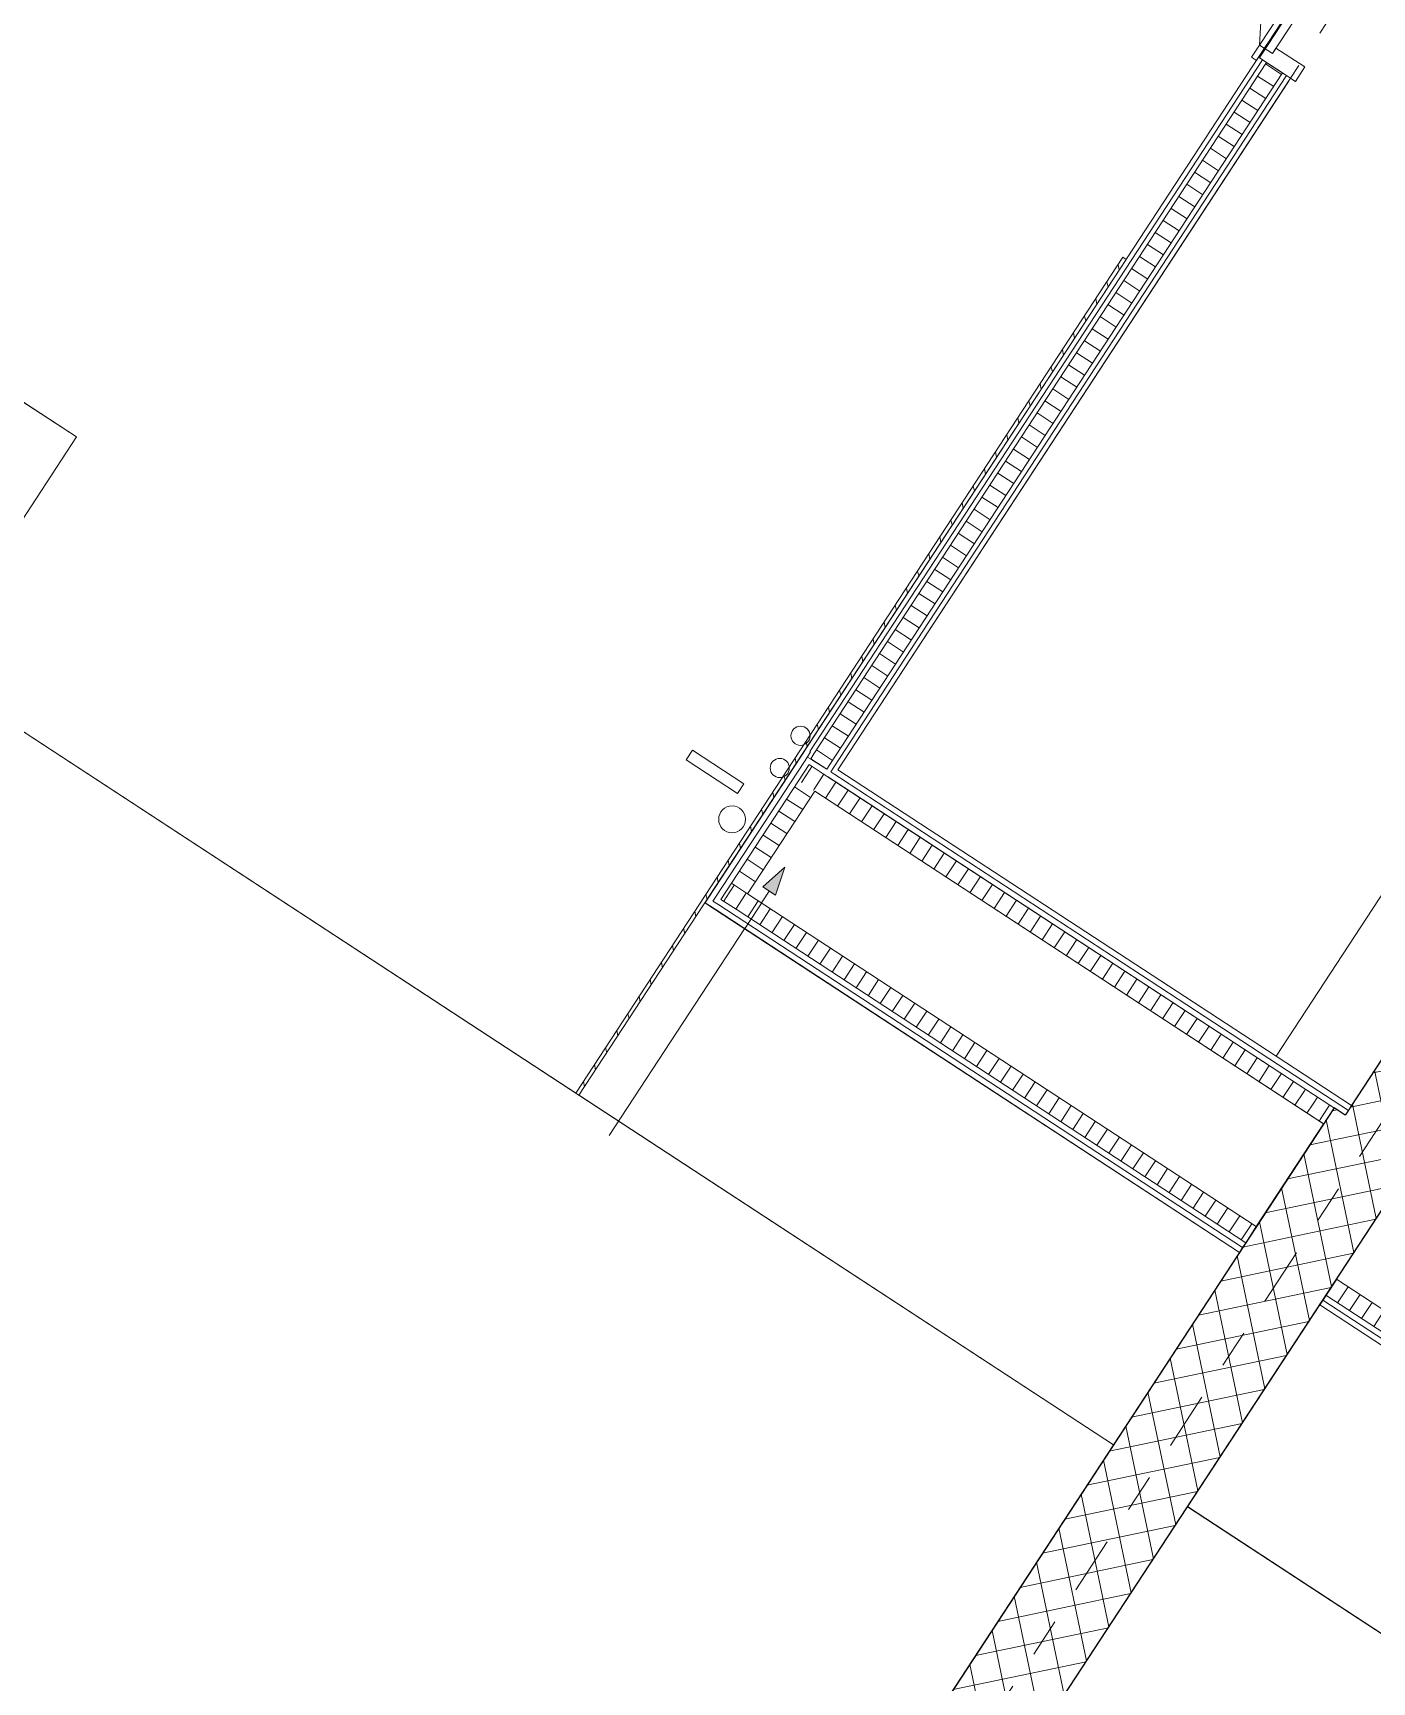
# Model space of a CAD drawing. Header units: metres. Extents: x 2696278.3 to 2696314, y 1245153.2 to 1245192.4.
# Drawn here: x 2696287.102 to 2696290.592, y 1245162.905 to 1245167.205 of the extents above; entities that cross this region are included whole.
import ezdxf

# ---------------------------------------------------------------- set-up
doc = ezdxf.new("R2010")
doc.units = ezdxf.units.M
doc.set_wipeout_variables(frame=1)
doc.linetypes.add('000_hbf_Strichpunkt 3_1_1mm Achsen', pattern=[0.25, 0.15, -0.05, 0, -0.05])
doc.linetypes.add('Wipeout_Contour', pattern=[10000, 0, -10000])
for name, color, linetype in [('010 Türen', 7, 'Continuous'), ('0_C22_Innenwandkonstruktion.3D', 7, 'Continuous'), ('0_C22_Innenwandkonstruktion.3D Bauteilschraffuren', 7, 'Continuous'), ('0_C22_Innenwandkonstruktion.3D Schichttrennlinien', 7, 'Continuous'), ('0_D80_Wasser-_ Gas-_ Druckluftanlage.3D', 7, 'Continuous'), ('0_G11_Feststehende Trennwand.3D', 7, 'Continuous'), ('0_G11_Feststehende Trennwand.3D Bauteilschraffuren', 7, 'Continuous'), ('0_G14_Innentür_ Innentor.3D', 7, 'Continuous'), ('0_G20_Bodenbelag.3D', 7, 'Continuous'), ('1_M01_Achsen.V', 7, 'Continuous'), ('1_R01_Raumstempel.V', 7, 'Continuous'), ('1_R01_Raumstempel.V Kontur', 7, 'Continuous')]:
    doc.layers.add(name, color=color, linetype=linetype)
pattern_1 = [(236.80003, (2696295.289407, 1245171.756836), (0.03137867, -0.0205336), [])]
pattern_2 = [(56.8, (2696295.289407, 1245171.756836), (-0.03137866, 0.02053362), [])]

msp = doc.modelspace()

# ---------------------------------------------------------------- linework, layer by layer
at = {"layer": '010 Türen', "color": 7, "linetype": 'Continuous', "lineweight": 13}
for q in [(2696290.3486, 1245168.0564), (2696290.7833, 1245167.9135)]:
    msp.add_line((2696290.2993, 1245167.1738), q, dxfattribs=at)
at = {"layer": '0_G20_Bodenbelag.3D', "color": 255, "linetype": 'Wipeout_Contour', "lineweight": 18, "flags": 128}
for points in [[(2696285.4201, 1245167.3275), (2696283.723, 1245168.438), (2696281.7847, 1245165.4759), (2696288.3742, 1245161.1638), (2696290.2469, 1245164.0256), (2696288.8536, 1245164.9373), (2696290.9043, 1245168.0709), (2696291.5235, 1245167.6657), (2696292.2599, 1245168.7912), (2696290.7119, 1245169.8042), (2696291.0678, 1245170.3481), (2696290.6076, 1245170.6492), (2696289.8575, 1245169.5029), (2696289.3428, 1245168.7163), (2696289.2825, 1245168.6243), (2696287.1723, 1245170.0052)], [(2696290.291, 1245167.1338), (2696290.3747, 1245167.079), (2696289.2002, 1245165.2842), (2696290.3424, 1245164.5368), (2696292.0754, 1245167.1851), (2696290.9332, 1245167.9325), (2696290.8894, 1245167.8656), (2696290.8057, 1245167.9203)], [(2696291.8493, 1245162.977), (2696293.8999, 1245166.1107), (2696293.2807, 1245166.5159), (2696294.0336, 1245167.6664), (2696295.5816, 1245166.6534), (2696295.9375, 1245167.1973), (2696296.4605, 1245166.8551), (2696295.6939, 1245165.6836), (2696295.119, 1245164.805), (2696297.1665, 1245163.4651), (2696295.4143, 1245160.7875), (2696297.1113, 1245159.677), (2696295.1729, 1245156.7149), (2696288.5834, 1245161.0269), (2696290.456, 1245163.8887)]]:
    msp.add_lwpolyline(points, close=True, dxfattribs=at)
at = {"layer": '1_R01_Raumstempel.V Kontur', "color": 21, "linetype": 'Continuous', "lineweight": 0, "true_color": 0xffa8a8, "flags": 128}
for points in [[(2696285.42, 1245167.3276), (2696287.2155, 1245166.1526), (2696286.8213, 1245165.5501), (2696288.5502, 1245164.4188), (2696289.9183, 1245163.5235), (2696290.2469, 1245164.0256), (2696288.856, 1245164.9357), (2696290.9067, 1245168.0697), (2696289.5148, 1245168.9793), (2696289.2825, 1245168.6243), (2696287.1723, 1245170.0052)], [(2696283.7168, 1245168.4302), (2696281.7844, 1245165.4773), (2696288.3748, 1245161.1647), (2696289.9183, 1245163.5235), (2696286.8213, 1245165.5501), (2696287.2155, 1245166.1526)], [(2696292.0754, 1245167.1851), (2696290.9332, 1245167.9325), (2696290.8894, 1245167.8656), (2696290.8057, 1245167.9203), (2696290.291, 1245167.1338), (2696290.3747, 1245167.079), (2696289.2002, 1245165.2842), (2696290.3424, 1245164.5368)], [(2696291.8493, 1245162.977), (2696290.456, 1245163.8887), (2696290.1115, 1245163.3621), (2696292.0068, 1245162.1219), (2696292.418, 1245162.7504), (2696295.4143, 1245160.7875), (2696297.1665, 1245163.4651), (2696295.119, 1245164.805), (2696295.1847, 1245164.9054), (2696295.3511, 1245165.1598), (2696293.8999, 1245166.1107)], [(2696292.0068, 1245162.1219), (2696290.1118, 1245163.3626), (2696288.5834, 1245161.0269), (2696295.1729, 1245156.7149), (2696296.7002, 1245159.0489), (2696297.1113, 1245159.677), (2696292.417, 1245162.7489)]]:
    msp.add_lwpolyline(points, close=True, dxfattribs=at)

# ---------------------------------------------------------------- next in the draw order: wipeouts: each hides what was drawn before it
at = {"color": 254, "linetype": 'Wipeout_Contour', "lineweight": 0, "ltscale": 28.772447}
msp.add_wipeout([(2696290.6736, 1245164.285), (2696292.4363, 1245166.9788), (2696292.2857, 1245167.0773), (2696290.5229, 1245164.3836)], dxfattribs=at).dxf.layer = '0_C22_Innenwandkonstruktion.3D Bauteilschraffuren'
at = {"color": 254, "linetype": 'Wipeout_Contour', "lineweight": 0, "ltscale": 35.636411}
msp.add_wipeout([(2696289.2002, 1245165.2842), (2696289.1897, 1245165.2911), (2696289.1815, 1245165.2785), (2696289.192, 1245165.2717)], dxfattribs=at).dxf.layer = '0_C22_Innenwandkonstruktion.3D Bauteilschraffuren'
at = {"color": 254, "linetype": 'Wipeout_Contour', "lineweight": 0, "ltscale": 27.563593}
msp.add_wipeout([(2696288.8619, 1245164.9499), (2696288.8537, 1245164.9373), (2696288.8745, 1245164.9417)], dxfattribs=at).dxf.layer = '0_C22_Innenwandkonstruktion.3D Bauteilschraffuren'
at = {"color": 254, "linetype": 'Wipeout_Contour', "lineweight": 0, "ltscale": 37.365813}
msp.add_wipeout([(2696291.845, 1245162.9978), (2696290.4643, 1245163.9013), (2696290.4561, 1245163.8888), (2696291.8368, 1245162.9853)], dxfattribs=at).dxf.layer = '0_C22_Innenwandkonstruktion.3D Bauteilschraffuren'

# ---------------------------------------------------------------- next in the draw order: hatches: boundary and pattern name
at = {"layer": '0_C22_Innenwandkonstruktion.3D Bauteilschraffuren', "linetype": 'Continuous', "lineweight": 0, "true_color": 0x000000}
h = msp.add_hatch(dxfattribs=at)
h.set_pattern_fill('BETON_0001', color=18, angle=-33.2, style=0, pattern_type=2)
h.set_pattern_definition([(281.8, (2696295.28941, 1245171.756836), (0.07341505, 0.0153372), []), (11.8, (2696295.28941, 1245171.756836), (-0.0153372, 0.07341505), [])])
h.paths.add_polyline_path([(2696290.6736, 1245164.285), (2696292.4363, 1245166.9788), (2696292.2857, 1245167.0773), (2696290.5229, 1245164.3836)])

# ---------------------------------------------------------------- next in the draw order: linework, layer by layer
at = {"layer": '0_C22_Innenwandkonstruktion.3D', "color": 7, "linetype": 'Continuous', "lineweight": 13}
msp.add_line((2696290.539, 1245164.4081), (2696290.3424, 1245164.5368), dxfattribs=at)
at = {"layer": '0_C22_Innenwandkonstruktion.3D', "color": 7, "linetype": 'Continuous', "lineweight": 13, "flags": 128}
for points in [[(2696292.0754, 1245167.1851), (2696290.3424, 1245164.5368)], [(2696290.539, 1245164.4081), (2696292.272, 1245167.0564)]]:
    msp.add_lwpolyline(points, dxfattribs=at)
at = {"layer": '0_C22_Innenwandkonstruktion.3D', "color": 7, "linetype": 'Continuous', "lineweight": 25, "flags": 128}
msp.add_lwpolyline([(2696292.2857, 1245167.0773), (2696290.5229, 1245164.3836)], dxfattribs=at)

# ---------------------------------------------------------------- next in the draw order: wipeouts: each hides what was drawn before it
at = {"color": 254, "linetype": 'Wipeout_Contour', "lineweight": 0, "ltscale": 27.511992}
msp.add_wipeout([(2696288.8827, 1245164.9542), (2696288.8745, 1245164.9417), (2696288.8952, 1245164.946)], dxfattribs=at).dxf.layer = '0_C22_Innenwandkonstruktion.3D Bauteilschraffuren'
at = {"color": 254, "linetype": 'Wipeout_Contour', "lineweight": 0, "ltscale": 37.300212}
msp.add_wipeout([(2696291.8406, 1245163.0186), (2696290.4725, 1245163.9139), (2696290.4643, 1245163.9013), (2696291.8324, 1245163.006)], dxfattribs=at).dxf.layer = '0_C22_Innenwandkonstruktion.3D Bauteilschraffuren'

# ---------------------------------------------------------------- next in the draw order: wipeouts: each hides what was drawn before it
at = {"color": 254, "linetype": 'Wipeout_Contour', "lineweight": 0, "ltscale": 27.386585}
msp.add_wipeout([(2696288.9226, 1245164.9879), (2696288.8952, 1245164.946), (2696288.9644, 1245164.9605)], dxfattribs=at).dxf.layer = '0_C22_Innenwandkonstruktion.3D Bauteilschraffuren'
at = {"color": 254, "linetype": 'Wipeout_Contour', "lineweight": 0, "ltscale": 37.15134}
msp.add_wipeout([(2696290.4999, 1245163.9557), (2696290.4725, 1245163.9139), (2696291.7988, 1245163.046), (2696291.8262, 1245163.0878)], dxfattribs=at).dxf.layer = '0_C22_Innenwandkonstruktion.3D Bauteilschraffuren'

# ---------------------------------------------------------------- next in the draw order: hatches: boundary and pattern name
at = {"layer": '0_C22_Innenwandkonstruktion.3D Bauteilschraffuren', "linetype": 'Continuous', "lineweight": 0, "true_color": 0x000000}
h = msp.add_hatch(dxfattribs=at)
h.set_pattern_fill('DÄMMSTOFF__ALLGEMEIN_VER_31', color=18, angle=-33.2, style=0, pattern_type=2)
h.set_pattern_definition(pattern_1)
h.paths.add_polyline_path([(2696288.9226, 1245164.9879), (2696288.8952, 1245164.946), (2696288.9644, 1245164.9605)])
h = msp.add_hatch(dxfattribs=at)
h.set_pattern_fill('DÄMMSTOFF__ALLGEMEIN_VER_31', color=18, angle=-33.2, style=0, pattern_type=2)
h.set_pattern_definition([(236.79997, (2696295.289407, 1245171.756836), (-0.03137865, 0.02053364), [])])
h.paths.add_polyline_path([(2696290.4999, 1245163.9557), (2696290.4725, 1245163.9139), (2696291.7988, 1245163.046), (2696291.8262, 1245163.0878)])

# ---------------------------------------------------------------- next in the draw order: linework, layer by layer
at = {"layer": '0_C22_Innenwandkonstruktion.3D', "color": 7, "linetype": 'Continuous', "lineweight": 13, "flags": 128}
for points in [[(2696290.4999, 1245163.9557), (2696290.4725, 1245163.9139)], [(2696291.8262, 1245163.0878), (2696290.4999, 1245163.9557)], [(2696290.4725, 1245163.9139), (2696290.4643, 1245163.9013)], [(2696290.4643, 1245163.9013), (2696290.4561, 1245163.8888)], [(2696290.4561, 1245163.8888), (2696291.8493, 1245162.9771)]]:
    msp.add_lwpolyline(points, dxfattribs=at)
at = {"layer": '0_C22_Innenwandkonstruktion.3D Schichttrennlinien', "color": 7, "linetype": 'Continuous', "lineweight": 5}
for p, q in [((2696290.4725, 1245163.9139), (2696291.7988, 1245163.046)), ((2696290.4643, 1245163.9013), (2696291.8324, 1245163.006))]:
    msp.add_line(p, q, dxfattribs=at)
at = {"layer": '1_R01_Raumstempel.V Kontur', "color": 151, "linetype": 'Continuous', "lineweight": 0, "true_color": 0xa8c0ff, "flags": 128}
msp.add_lwpolyline([(2696290.4999, 1245163.9557), (2696291.8262, 1245163.0878), (2696292.0014, 1245163.3556), (2696290.6751, 1245164.2235)], close=True, dxfattribs=at)

# ---------------------------------------------------------------- next in the draw order: wipeouts: each hides what was drawn before it
at = {"color": 254, "linetype": 'Wipeout_Contour', "lineweight": 0, "ltscale": 37.21764}
msp.add_wipeout([(2696290.2551, 1245164.0382), (2696288.8745, 1245164.9417), (2696288.8662, 1245164.9291), (2696290.2469, 1245164.0256)], dxfattribs=at).dxf.layer = '0_C22_Innenwandkonstruktion.3D Bauteilschraffuren'

# ---------------------------------------------------------------- next in the draw order: wipeouts: each hides what was drawn before it
at = {"color": 254, "linetype": 'Wipeout_Contour', "lineweight": 0, "ltscale": 28.73446}
msp.add_wipeout([(2696288.8537, 1245164.9373), (2696288.8662, 1245164.9291), (2696288.8745, 1245164.9417)], dxfattribs=at).dxf.layer = '0_C22_Innenwandkonstruktion.3D Bauteilschraffuren'

# ---------------------------------------------------------------- next in the draw order: wipeouts: each hides what was drawn before it
at = {"color": 254, "linetype": 'Wipeout_Contour', "lineweight": 0, "ltscale": 37.153199}
msp.add_wipeout([(2696288.887, 1245164.9335), (2696290.2551, 1245164.0382), (2696290.2633, 1245164.0507), (2696288.8952, 1245164.946)], dxfattribs=at).dxf.layer = '0_C22_Innenwandkonstruktion.3D Bauteilschraffuren'

# ---------------------------------------------------------------- next in the draw order: wipeouts: each hides what was drawn before it
at = {"color": 254, "linetype": 'Wipeout_Contour', "lineweight": 0, "ltscale": 28.681822}
msp.add_wipeout([(2696288.8745, 1245164.9417), (2696288.887, 1245164.9335), (2696288.8952, 1245164.946)], dxfattribs=at).dxf.layer = '0_C22_Innenwandkonstruktion.3D Bauteilschraffuren'
at = {"color": 254, "linetype": 'Wipeout_Contour', "lineweight": 0, "ltscale": 37.007783}
msp.add_wipeout([(2696288.9371, 1245164.9186), (2696290.2633, 1245164.0507), (2696290.2907, 1245164.0926), (2696288.9644, 1245164.9605)], dxfattribs=at).dxf.layer = '0_C22_Innenwandkonstruktion.3D Bauteilschraffuren'

# ---------------------------------------------------------------- next in the draw order: hatches: boundary and pattern name
at = {"layer": '0_C22_Innenwandkonstruktion.3D Bauteilschraffuren', "linetype": 'Continuous', "lineweight": 0, "true_color": 0x000000}
h = msp.add_hatch(dxfattribs=at)
h.set_pattern_fill('DÄMMSTOFF__ALLGEMEIN_VER_31', color=18, angle=-33.2, style=0, pattern_type=2)
h.set_pattern_definition(pattern_1)
h.paths.add_polyline_path([(2696288.9371, 1245164.9186), (2696290.2633, 1245164.0507), (2696290.2907, 1245164.0926), (2696288.9644, 1245164.9605)])

# ---------------------------------------------------------------- next in the draw order: linework, layer by layer
at = {"layer": '0_C22_Innenwandkonstruktion.3D', "color": 7, "linetype": 'Continuous', "lineweight": 13, "flags": 128}
for points in [[(2696288.8537, 1245164.9373), (2696288.8619, 1245164.9499)], [(2696290.2907, 1245164.0926), (2696290.2633, 1245164.0507)], [(2696290.2551, 1245164.0382), (2696290.2469, 1245164.0256)], [(2696290.2633, 1245164.0507), (2696290.2551, 1245164.0382)]]:
    msp.add_lwpolyline(points, dxfattribs=at)

# ---------------------------------------------------------------- next in the draw order: wipeouts: each hides what was drawn before it
at = {"color": 254, "linetype": 'Wipeout_Contour', "lineweight": 0, "ltscale": 28.582362}
msp.add_wipeout([(2696288.8952, 1245164.946), (2696288.9371, 1245164.9186), (2696288.9644, 1245164.9605)], dxfattribs=at).dxf.layer = '0_C22_Innenwandkonstruktion.3D Bauteilschraffuren'

# ---------------------------------------------------------------- next in the draw order: hatches: boundary and pattern name
at = {"layer": '0_C22_Innenwandkonstruktion.3D Bauteilschraffuren', "linetype": 'Continuous', "lineweight": 0, "true_color": 0x000000}
h = msp.add_hatch(dxfattribs=at)
h.set_pattern_fill('DÄMMSTOFF__ALLGEMEIN_VER_31', color=18, angle=-33.2, style=0, pattern_type=2)
h.set_pattern_definition(pattern_1)
h.paths.add_polyline_path([(2696288.8952, 1245164.946), (2696288.9371, 1245164.9186), (2696288.9644, 1245164.9605)])

# ---------------------------------------------------------------- next in the draw order: linework, layer by layer
at = {"layer": '0_C22_Innenwandkonstruktion.3D', "color": 7, "linetype": 'Continuous', "lineweight": 13, "flags": 128}
for points in [[(2696288.8537, 1245164.9373), (2696290.2469, 1245164.0256)], [(2696290.2907, 1245164.0926), (2696288.9644, 1245164.9605)]]:
    msp.add_lwpolyline(points, dxfattribs=at)
at = {"layer": '0_C22_Innenwandkonstruktion.3D Schichttrennlinien', "color": 7, "linetype": 'Continuous', "lineweight": 5}
for p, q in [((2696288.9226, 1245164.9879), (2696288.8952, 1245164.946)), ((2696288.8827, 1245164.9542), (2696288.8745, 1245164.9417)), ((2696288.8745, 1245164.9417), (2696288.887, 1245164.9335)), ((2696288.8952, 1245164.946), (2696288.9371, 1245164.9186)), ((2696288.887, 1245164.9335), (2696290.2551, 1245164.0382)), ((2696288.9371, 1245164.9186), (2696290.2633, 1245164.0507))]:
    msp.add_line(p, q, dxfattribs=at)

# ---------------------------------------------------------------- next in the draw order: wipeouts: each hides what was drawn before it
at = {"color": 254, "linetype": 'Wipeout_Contour', "lineweight": 0, "ltscale": 36.603253}
msp.add_wipeout([(2696289.1083, 1245165.3264), (2696288.8619, 1245164.9499), (2696288.8745, 1245164.9417), (2696289.1209, 1245165.3182)], dxfattribs=at).dxf.layer = '0_C22_Innenwandkonstruktion.3D Bauteilschraffuren'

# ---------------------------------------------------------------- next in the draw order: wipeouts: each hides what was drawn before it
at = {"color": 254, "linetype": 'Wipeout_Contour', "lineweight": 0, "ltscale": 36.593125}
msp.add_wipeout([(2696289.1127, 1245165.3057), (2696288.8827, 1245164.9542), (2696288.8952, 1245164.946), (2696289.1252, 1245165.2975)], dxfattribs=at).dxf.layer = '0_C22_Innenwandkonstruktion.3D Bauteilschraffuren'

# ---------------------------------------------------------------- next in the draw order: linework, layer by layer
at = {"layer": '0_C22_Innenwandkonstruktion.3D Schichttrennlinien', "color": 7, "linetype": 'Continuous', "lineweight": 5}
for p, q in [((2696289.1209, 1245165.3182), (2696289.1127, 1245165.3057)), ((2696288.8827, 1245164.9542), (2696288.8745, 1245164.9417))]:
    msp.add_line(p, q, dxfattribs=at)

# ---------------------------------------------------------------- next in the draw order: wipeouts: each hides what was drawn before it
at = {"color": 254, "linetype": 'Wipeout_Contour', "lineweight": 0, "ltscale": 36.571586}
msp.add_wipeout([(2696289.0978, 1245165.2556), (2696288.9226, 1245164.9879), (2696288.9644, 1245164.9605), (2696289.1397, 1245165.2282)], dxfattribs=at).dxf.layer = '0_C22_Innenwandkonstruktion.3D Bauteilschraffuren'

# ---------------------------------------------------------------- next in the draw order: hatches: boundary and pattern name
at = {"layer": '0_C22_Innenwandkonstruktion.3D Bauteilschraffuren', "linetype": 'Continuous', "lineweight": 0, "true_color": 0x000000}
h = msp.add_hatch(dxfattribs=at)
h.set_pattern_fill('DÄMMSTOFF__ALLGEMEIN_VER_31', color=18, angle=-33.2, style=0, pattern_type=2)
h.set_pattern_definition([(146.80005, (2696295.289407, 1245171.756836), (0.0205336, 0.03137868), [])])
h.paths.add_polyline_path([(2696289.0978, 1245165.2556), (2696288.9226, 1245164.9879), (2696288.9644, 1245164.9605), (2696289.1397, 1245165.2282)])

# ---------------------------------------------------------------- next in the draw order: linework, layer by layer
at = {"layer": '0_C22_Innenwandkonstruktion.3D', "color": 7, "linetype": 'Continuous', "lineweight": 13, "flags": 128}
for points in [[(2696289.1083, 1245165.3264), (2696288.8619, 1245164.9499)], [(2696288.9644, 1245164.9605), (2696289.1397, 1245165.2282)]]:
    msp.add_lwpolyline(points, dxfattribs=at)
at = {"layer": '0_C22_Innenwandkonstruktion.3D Schichttrennlinien', "color": 7, "linetype": 'Continuous', "lineweight": 5}
for p, q in [((2696289.1127, 1245165.3057), (2696288.8827, 1245164.9542)), ((2696289.1252, 1245165.2975), (2696289.0978, 1245165.2556)), ((2696289.0978, 1245165.2556), (2696288.9226, 1245164.9879)), ((2696288.9226, 1245164.9879), (2696288.8952, 1245164.946))]:
    msp.add_line(p, q, dxfattribs=at)
at = {"layer": '1_R01_Raumstempel.V Kontur', "color": 151, "linetype": 'Continuous', "lineweight": 0, "true_color": 0xa8c0ff, "flags": 128}
msp.add_lwpolyline([(2696288.9644, 1245164.9605), (2696290.2907, 1245164.0926), (2696290.4659, 1245164.3604), (2696289.1397, 1245165.2282)], close=True, dxfattribs=at)

# ---------------------------------------------------------------- next in the draw order: wipeouts: each hides what was drawn before it
at = {"color": 254, "linetype": 'Wipeout_Contour', "lineweight": 0, "ltscale": 27.176286}
msp.add_wipeout([(2696289.1165, 1245165.339), (2696289.1083, 1245165.3264), (2696289.1209, 1245165.3182)], dxfattribs=at).dxf.layer = '0_C22_Innenwandkonstruktion.3D Bauteilschraffuren'
at = {"color": 254, "linetype": 'Wipeout_Contour', "lineweight": 0, "ltscale": 35.084706}
msp.add_wipeout([(2696290.539, 1245164.4081), (2696290.3424, 1245164.5368), (2696290.371, 1245164.5001), (2696290.5308, 1245164.3956)], dxfattribs=at).dxf.layer = '0_C22_Innenwandkonstruktion.3D Bauteilschraffuren'
at = {"color": 254, "linetype": 'Wipeout_Contour', "lineweight": 0, "ltscale": 36.513037}
msp.add_wipeout([(2696288.9386, 1245165.2223), (2696288.8047, 1245165.3099), (2696288.8211, 1245165.335), (2696288.955, 1245165.2474)], dxfattribs=at).dxf.layer = '0_G14_Innentür_ Innentor.3D'

# ---------------------------------------------------------------- next in the draw order: linework, layer by layer
at = {"layer": '0_G14_Innentür_ Innentor.3D', "color": 7, "linetype": 'Continuous', "lineweight": 13, "flags": 128}
msp.add_lwpolyline([(2696288.9386, 1245165.2223), (2696288.8047, 1245165.3099), (2696288.8211, 1245165.335), (2696288.955, 1245165.2474)], close=True, dxfattribs=at)

# ---------------------------------------------------------------- next in the draw order: wipeouts: each hides what was drawn before it
at = {"color": 254, "linetype": 'Wipeout_Contour', "lineweight": 0, "ltscale": 27.213405}
msp.add_wipeout([(2696289.1209, 1245165.3182), (2696289.1127, 1245165.3057), (2696289.1252, 1245165.2975)], dxfattribs=at).dxf.layer = '0_C22_Innenwandkonstruktion.3D Bauteilschraffuren'
at = {"color": 254, "linetype": 'Wipeout_Contour', "lineweight": 0, "ltscale": 35.141679}
msp.add_wipeout([(2696290.5226, 1245164.383), (2696290.5308, 1245164.3956), (2696290.371, 1245164.5001), (2696290.3997, 1245164.4634)], dxfattribs=at).dxf.layer = '0_C22_Innenwandkonstruktion.3D Bauteilschraffuren'

# ---------------------------------------------------------------- next in the draw order: wipeouts: each hides what was drawn before it
at = {"color": 254, "linetype": 'Wipeout_Contour', "lineweight": 0, "ltscale": 27.314907}
msp.add_wipeout([(2696289.1252, 1245165.2975), (2696289.0978, 1245165.2556), (2696289.1397, 1245165.2282)], dxfattribs=at).dxf.layer = '0_C22_Innenwandkonstruktion.3D Bauteilschraffuren'
at = {"color": 254, "linetype": 'Wipeout_Contour', "lineweight": 0, "ltscale": 35.343412}
msp.add_wipeout([(2696289.192, 1245165.2717), (2696290.371, 1245164.5001), (2696290.3424, 1245164.5368), (2696289.2002, 1245165.2842)], dxfattribs=at).dxf.layer = '0_C22_Innenwandkonstruktion.3D Bauteilschraffuren'
at = {"color": 254, "linetype": 'Wipeout_Contour', "lineweight": 0, "ltscale": 25.94043}
msp.add_wipeout([(2696290.5226, 1245164.383), (2696290.3997, 1245164.4634), (2696290.4952, 1245164.3412)], dxfattribs=at).dxf.layer = '0_C22_Innenwandkonstruktion.3D Bauteilschraffuren'

# ---------------------------------------------------------------- next in the draw order: hatches: boundary and pattern name
at = {"layer": '0_C22_Innenwandkonstruktion.3D Bauteilschraffuren', "linetype": 'Continuous', "lineweight": 0, "true_color": 0x000000}
h = msp.add_hatch(dxfattribs=at)
h.set_pattern_fill('DÄMMSTOFF__ALLGEMEIN_VER_31', color=18, angle=-33.2, style=0, pattern_type=2)
h.set_pattern_definition(pattern_2)
h.paths.add_polyline_path([(2696289.1252, 1245165.2975), (2696289.0978, 1245165.2556), (2696289.1397, 1245165.2282)])
h = msp.add_hatch(dxfattribs=at)
h.set_pattern_fill('DÄMMSTOFF__ALLGEMEIN_VER_31', color=18, angle=-33.2, style=0, pattern_type=2)
h.set_pattern_definition(pattern_2)
h.paths.add_polyline_path([(2696290.5226, 1245164.383), (2696290.3997, 1245164.4634), (2696290.4952, 1245164.3412)])

# ---------------------------------------------------------------- next in the draw order: linework, layer by layer
at = {"layer": '0_C22_Innenwandkonstruktion.3D', "color": 7, "linetype": 'Continuous', "lineweight": 13, "flags": 128}
for points in [[(2696290.5226, 1245164.383), (2696290.5308, 1245164.3956)], [(2696290.5308, 1245164.3956), (2696290.539, 1245164.4081)]]:
    msp.add_lwpolyline(points, dxfattribs=at)

# ---------------------------------------------------------------- next in the draw order: wipeouts: each hides what was drawn before it
at = {"color": 254, "linetype": 'Wipeout_Contour', "lineweight": 0, "ltscale": 26.362034}
msp.add_wipeout([(2696289.1291, 1245165.3308), (2696289.1165, 1245165.339), (2696289.1209, 1245165.3182)], dxfattribs=at).dxf.layer = '0_C22_Innenwandkonstruktion.3D Bauteilschraffuren'

# ---------------------------------------------------------------- next in the draw order: wipeouts: each hides what was drawn before it
at = {"color": 254, "linetype": 'Wipeout_Contour', "lineweight": 0, "ltscale": 26.396884}
msp.add_wipeout([(2696289.1334, 1245165.31), (2696289.1209, 1245165.3182), (2696289.1252, 1245165.2975)], dxfattribs=at).dxf.layer = '0_C22_Innenwandkonstruktion.3D Bauteilschraffuren'

# ---------------------------------------------------------------- next in the draw order: wipeouts: each hides what was drawn before it
at = {"color": 254, "linetype": 'Wipeout_Contour', "lineweight": 0, "ltscale": 35.724009}
msp.add_wipeout([(2696289.1711, 1245165.2854), (2696289.1334, 1245165.31), (2696289.1252, 1245165.2975), (2696289.1629, 1245165.2728)], dxfattribs=at).dxf.layer = '0_C22_Innenwandkonstruktion.3D Bauteilschraffuren'

# ---------------------------------------------------------------- next in the draw order: linework, layer by layer
at = {"layer": '0_C22_Innenwandkonstruktion.3D', "color": 7, "linetype": 'Continuous', "lineweight": 13, "flags": 128}
msp.add_lwpolyline([(2696289.1165, 1245165.339), (2696289.1083, 1245165.3264)], dxfattribs=at)

# ---------------------------------------------------------------- next in the draw order: wipeouts: each hides what was drawn before it
at = {"color": 254, "linetype": 'Wipeout_Contour', "lineweight": 0, "ltscale": 35.704149}
msp.add_wipeout([(2696289.1815, 1245165.2785), (2696289.1711, 1245165.2854), (2696289.1629, 1245165.2728), (2696289.1733, 1245165.266)], dxfattribs=at).dxf.layer = '0_C22_Innenwandkonstruktion.3D Bauteilschraffuren'

# ---------------------------------------------------------------- next in the draw order: wipeouts: each hides what was drawn before it
at = {"color": 254, "linetype": 'Wipeout_Contour', "lineweight": 0, "ltscale": 35.405781}
msp.add_wipeout([(2696289.1733, 1245165.266), (2696290.3997, 1245164.4634), (2696290.371, 1245164.5001), (2696289.1815, 1245165.2785)], dxfattribs=at).dxf.layer = '0_C22_Innenwandkonstruktion.3D Bauteilschraffuren'

# ---------------------------------------------------------------- next in the draw order: wipeouts: each hides what was drawn before it
at = {"color": 254, "linetype": 'Wipeout_Contour', "lineweight": 0, "ltscale": 26.452695}
msp.add_wipeout([(2696289.167, 1245165.2701), (2696289.1252, 1245165.2975), (2696289.1397, 1245165.2282)], dxfattribs=at).dxf.layer = '0_C22_Innenwandkonstruktion.3D Bauteilschraffuren'

# ---------------------------------------------------------------- next in the draw order: hatches: boundary and pattern name
at = {"layer": '0_C22_Innenwandkonstruktion.3D Bauteilschraffuren', "linetype": 'Continuous', "lineweight": 0, "true_color": 0x000000}
h = msp.add_hatch(dxfattribs=at)
h.set_pattern_fill('DÄMMSTOFF__ALLGEMEIN_VER_31', color=18, angle=-33.2, style=0, pattern_type=2)
h.set_pattern_definition(pattern_2)
h.paths.add_polyline_path([(2696289.167, 1245165.2701), (2696289.1252, 1245165.2975), (2696289.1397, 1245165.2282)])

# ---------------------------------------------------------------- next in the draw order: linework, layer by layer
at = {"layer": '0_C22_Innenwandkonstruktion.3D Schichttrennlinien', "color": 7, "linetype": 'Continuous', "lineweight": 5}
for p, q in [((2696289.1291, 1245165.3308), (2696289.1209, 1245165.3182)), ((2696289.1209, 1245165.3182), (2696289.1127, 1245165.3057)), ((2696289.1334, 1245165.31), (2696289.1209, 1245165.3182))]:
    msp.add_line(p, q, dxfattribs=at)

# ---------------------------------------------------------------- next in the draw order: wipeouts: each hides what was drawn before it
at = {"color": 254, "linetype": 'Wipeout_Contour', "lineweight": 0, "ltscale": 35.527324}
msp.add_wipeout([(2696289.1397, 1245165.2282), (2696290.4952, 1245164.3412), (2696290.3997, 1245164.4634), (2696289.167, 1245165.2701)], dxfattribs=at).dxf.layer = '0_C22_Innenwandkonstruktion.3D Bauteilschraffuren'

# ---------------------------------------------------------------- next in the draw order: hatches: boundary and pattern name
at = {"layer": '0_C22_Innenwandkonstruktion.3D Bauteilschraffuren', "linetype": 'Continuous', "lineweight": 0, "true_color": 0x000000}
h = msp.add_hatch(dxfattribs=at)
h.set_pattern_fill('DÄMMSTOFF__ALLGEMEIN_VER_31', color=18, angle=-33.2, style=0, pattern_type=2)
h.set_pattern_definition(pattern_2)
h.paths.add_polyline_path([(2696289.1397, 1245165.2282), (2696290.4952, 1245164.3412), (2696290.3997, 1245164.4634), (2696289.167, 1245165.2701)])

# ---------------------------------------------------------------- next in the draw order: linework, layer by layer
at = {"layer": '0_C22_Innenwandkonstruktion.3D', "color": 7, "linetype": 'Continuous', "lineweight": 13}
msp.add_line((2696290.539, 1245164.4081), (2696290.3424, 1245164.5368), dxfattribs=at)
at = {"layer": '0_C22_Innenwandkonstruktion.3D', "color": 7, "linetype": 'Continuous', "lineweight": 13, "flags": 128}
for points in [[(2696290.3424, 1245164.5368), (2696289.2002, 1245165.2842)], [(2696289.1397, 1245165.2282), (2696290.4952, 1245164.3412)], [(2696290.4952, 1245164.3412), (2696290.5226, 1245164.383)]]:
    msp.add_lwpolyline(points, dxfattribs=at)
at = {"layer": '0_C22_Innenwandkonstruktion.3D Schichttrennlinien', "color": 7, "linetype": 'Continuous', "lineweight": 5}
for p, q in [((2696289.1252, 1245165.2975), (2696289.0978, 1245165.2556)), ((2696289.167, 1245165.2701), (2696289.1252, 1245165.2975)), ((2696289.1292, 1245165.3127), (2696289.1711, 1245165.2854)), ((2696289.1815, 1245165.2785), (2696289.1897, 1245165.2911)), ((2696290.3997, 1245164.4634), (2696289.167, 1245165.2701)), ((2696290.371, 1245164.5001), (2696289.1815, 1245165.2785)), ((2696290.5308, 1245164.3956), (2696290.371, 1245164.5001)), ((2696290.5226, 1245164.383), (2696290.3997, 1245164.4634))]:
    msp.add_line(p, q, dxfattribs=at)

# ---------------------------------------------------------------- next in the draw order: wipeouts: each hides what was drawn before it
at = {"color": 254, "linetype": 'Wipeout_Contour', "lineweight": 0, "ltscale": 35.68918}
msp.add_wipeout([(2696289.1374, 1245165.3253), (2696289.1291, 1245165.3308), (2696289.1209, 1245165.3182), (2696289.1292, 1245165.3127)], dxfattribs=at).dxf.layer = '0_C22_Innenwandkonstruktion.3D Bauteilschraffuren'
at = {"color": 254, "linetype": 'Wipeout_Contour', "lineweight": 0, "ltscale": 42.920677}
msp.add_wipeout([(2696290.4937, 1245164.4027), (2696288.3742, 1245161.1638), (2696288.5834, 1245161.0269), (2696290.7029, 1245164.2658)], dxfattribs=at).dxf.layer = '0_C22_Innenwandkonstruktion.3D Bauteilschraffuren'

# ---------------------------------------------------------------- next in the draw order: hatches: boundary and pattern name
at = {"layer": '0_C22_Innenwandkonstruktion.3D Bauteilschraffuren', "linetype": 'Continuous', "lineweight": 0, "true_color": 0x000000}
h = msp.add_hatch(dxfattribs=at)
h.set_pattern_fill('BETON_0001', color=18, angle=-33.2, style=0, pattern_type=2)
h.set_pattern_definition([(101.8, (2696295.28941, 1245171.756836), (0.07341505, 0.0153372), []), (191.8, (2696295.28941, 1245171.756836), (-0.0153372, 0.07341505), [])])
h.paths.add_polyline_path([(2696290.4937, 1245164.4027), (2696288.3742, 1245161.1638), (2696288.5834, 1245161.0269), (2696290.7029, 1245164.2658)])

# ---------------------------------------------------------------- next in the draw order: linework, layer by layer
at = {"layer": '0_C22_Innenwandkonstruktion.3D', "color": 7, "linetype": 'Continuous', "lineweight": 25, "flags": 128}
for points in [[(2696290.4937, 1245164.4027), (2696288.3742, 1245161.1638)], [(2696290.5229, 1245164.3836), (2696290.4937, 1245164.4027)], [(2696288.5834, 1245161.0269), (2696290.7029, 1245164.2658)]]:
    msp.add_lwpolyline(points, dxfattribs=at)

# ---------------------------------------------------------------- next in the draw order: wipeouts: each hides what was drawn before it
at = {"color": 254, "linetype": 'Wipeout_Contour', "lineweight": 0, "ltscale": 35.666792}
msp.add_wipeout([(2696289.1793, 1245165.2979), (2696289.1374, 1245165.3253), (2696289.1292, 1245165.3127), (2696289.1711, 1245165.2854)], dxfattribs=at).dxf.layer = '0_C22_Innenwandkonstruktion.3D Bauteilschraffuren'

# ---------------------------------------------------------------- next in the draw order: wipeouts: each hides what was drawn before it
at = {"color": 254, "linetype": 'Wipeout_Contour', "lineweight": 0, "ltscale": 31.408942}
msp.add_wipeout([(2696289.1165, 1245165.339), (2696289.127, 1245165.3321), (2696290.3069, 1245167.1353), (2696290.2965, 1245167.1421)], dxfattribs=at).dxf.layer = '0_C22_Innenwandkonstruktion.3D Bauteilschraffuren'
at = {"color": 254, "linetype": 'Wipeout_Contour', "lineweight": 0, "ltscale": 35.645181}
msp.add_wipeout([(2696289.1897, 1245165.2911), (2696289.1793, 1245165.2979), (2696289.1711, 1245165.2854), (2696289.1815, 1245165.2785)], dxfattribs=at).dxf.layer = '0_C22_Innenwandkonstruktion.3D Bauteilschraffuren'

# ---------------------------------------------------------------- next in the draw order: wipeouts: each hides what was drawn before it
at = {"color": 254, "linetype": 'Wipeout_Contour', "lineweight": 0, "ltscale": 31.398716}
msp.add_wipeout([(2696289.127, 1245165.3321), (2696289.1374, 1245165.3253), (2696290.3174, 1245167.1284), (2696290.3069, 1245167.1353)], dxfattribs=at).dxf.layer = '0_C22_Innenwandkonstruktion.3D Bauteilschraffuren'

# ---------------------------------------------------------------- next in the draw order: hatches: boundary and pattern name
at = {"layer": '0_C22_Innenwandkonstruktion.3D Bauteilschraffuren', "linetype": 'Continuous', "lineweight": 0, "true_color": 0xffffff}
h = msp.add_hatch(dxfattribs=at)
h.set_pattern_fill('DÄMMSTOFF__ALLGEMEIN_VER_31', angle=-33.2, style=0, pattern_type=2)
h.set_pattern_definition(pattern_2)
h.paths.add_polyline_path([(2696290.3327, 1245167.1519), (2696290.8168, 1245167.8916), (2696290.7833, 1245167.9135), (2696290.2993, 1245167.1738)])

# ---------------------------------------------------------------- next in the draw order: linework, layer by layer
at = {"layer": '010 Türen', "color": 7, "linetype": 'Continuous', "lineweight": 13}
for p, q in [((2696290.8168, 1245167.8916), (2696290.3327, 1245167.1519)), ((2696290.3327, 1245167.1519), (2696290.2993, 1245167.1738)), ((2696290.3327, 1245167.1519), (2696290.2993, 1245167.1738)), ((2696290.342, 1245167.1661), (2696290.3327, 1245167.1519))]:
    msp.add_line(p, q, dxfattribs=at)

# ---------------------------------------------------------------- next in the draw order: wipeouts: each hides what was drawn before it
at = {"color": 254, "linetype": 'Wipeout_Contour', "lineweight": 0, "ltscale": 31.339013}
msp.add_wipeout([(2696290.3801, 1245167.0874), (2696290.3697, 1245167.0942), (2696289.1897, 1245165.2911), (2696289.2002, 1245165.2842)], dxfattribs=at).dxf.layer = '0_C22_Innenwandkonstruktion.3D Bauteilschraffuren'

# ---------------------------------------------------------------- next in the draw order: linework, layer by layer
at = {"layer": '010 Türen', "color": 7, "linetype": 'Continuous', "lineweight": 13}
msp.add_line((2696290.3927, 1245167.0792), (2696290.4173, 1245167.1168), dxfattribs=at)

# ---------------------------------------------------------------- next in the draw order: wipeouts: each hides what was drawn before it
at = {"color": 254, "linetype": 'Wipeout_Contour', "lineweight": 0, "ltscale": 31.348767}
msp.add_wipeout([(2696289.1793, 1245165.2979), (2696289.1897, 1245165.2911), (2696290.3697, 1245167.0942), (2696290.3592, 1245167.1011)], dxfattribs=at).dxf.layer = '0_C22_Innenwandkonstruktion.3D Bauteilschraffuren'

# ---------------------------------------------------------------- next in the draw order: wipeouts: each hides what was drawn before it
at = {"color": 254, "linetype": 'Wipeout_Contour', "lineweight": 0, "ltscale": 31.372711}
msp.add_wipeout([(2696289.1374, 1245165.3253), (2696289.1793, 1245165.2979), (2696290.3592, 1245167.1011), (2696290.3174, 1245167.1284)], dxfattribs=at).dxf.layer = '0_C22_Innenwandkonstruktion.3D Bauteilschraffuren'

# ---------------------------------------------------------------- next in the draw order: hatches: boundary and pattern name
at = {"layer": '0_C22_Innenwandkonstruktion.3D Bauteilschraffuren', "linetype": 'Continuous', "lineweight": 0, "true_color": 0x000000}
h = msp.add_hatch(dxfattribs=at)
h.set_pattern_fill('DÄMMSTOFF__ALLGEMEIN_VER_31', color=18, angle=-33.2, style=0, pattern_type=2)
h.set_pattern_definition([(326.8, (2696295.289407, 1245171.756836), (0.02053362, 0.03137866), [])])
h.paths.add_polyline_path([(2696289.1374, 1245165.3253), (2696289.1793, 1245165.2979), (2696290.3592, 1245167.1011), (2696290.3174, 1245167.1284)])

# ---------------------------------------------------------------- next in the draw order: linework, layer by layer
at = {"layer": '010 Türen', "color": 7, "linetype": '000_hbf_Strichpunkt 3_1_1mm Achsen', "lineweight": 13}
for p, q in [((2696290.8112, 1245167.9287), (2696290.2965, 1245167.1421)), ((2696290.8949, 1245167.8739), (2696290.3801, 1245167.0874))]:
    msp.add_line(p, q, dxfattribs=at)
at = {"layer": '010 Türen', "color": 7, "linetype": 'Continuous', "lineweight": 13}
for p, q in [((2696290.2993, 1245167.1738), (2696290.2784, 1245167.142)), ((2696290.2784, 1245167.142), (2696290.291, 1245167.1338)), ((2696290.291, 1245167.1338), (2696290.2965, 1245167.1421)), ((2696290.2965, 1245167.1421), (2696290.3927, 1245167.0792)), ((2696290.2965, 1245167.1421), (2696290.3069, 1245167.1353)), ((2696290.2965, 1245167.1421), (2696290.3069, 1245167.1353)), ((2696290.3069, 1245167.1353), (2696290.3174, 1245167.1284)), ((2696290.3069, 1245167.1353), (2696290.3174, 1245167.1284)), ((2696290.4173, 1245167.1168), (2696290.342, 1245167.1661)), ((2696290.3174, 1245167.1284), (2696290.3592, 1245167.1011)), ((2696290.3174, 1245167.1284), (2696290.3592, 1245167.1011)), ((2696290.3592, 1245167.1011), (2696290.3697, 1245167.0942)), ((2696290.3592, 1245167.1011), (2696290.3697, 1245167.0942)), ((2696290.3697, 1245167.0942), (2696290.3801, 1245167.0874)), ((2696290.3697, 1245167.0942), (2696290.3801, 1245167.0874))]:
    msp.add_line(p, q, dxfattribs=at)
at = {"layer": '0_C22_Innenwandkonstruktion.3D', "color": 7, "linetype": 'Continuous', "lineweight": 13}
for p, q in [((2696290.2965, 1245167.1421), (2696290.3069, 1245167.1353)), ((2696290.3069, 1245167.1353), (2696290.3174, 1245167.1284)), ((2696290.3174, 1245167.1284), (2696290.3592, 1245167.1011)), ((2696290.3592, 1245167.1011), (2696290.3697, 1245167.0942)), ((2696290.3697, 1245167.0942), (2696290.3801, 1245167.0874))]:
    msp.add_line(p, q, dxfattribs=at)
at = {"layer": '0_C22_Innenwandkonstruktion.3D', "color": 7, "linetype": 'Continuous', "lineweight": 13, "flags": 128}
for points in [[(2696290.2965, 1245167.1421), (2696289.1165, 1245165.339)], [(2696289.2002, 1245165.2842), (2696290.3801, 1245167.0874)]]:
    msp.add_lwpolyline(points, dxfattribs=at)
at = {"layer": '0_C22_Innenwandkonstruktion.3D Schichttrennlinien', "color": 7, "linetype": 'Continuous', "lineweight": 5}
for p, q in [((2696290.3069, 1245167.1353), (2696289.127, 1245165.3321)), ((2696290.3174, 1245167.1284), (2696289.1374, 1245165.3253)), ((2696289.1793, 1245165.2979), (2696290.3592, 1245167.1011)), ((2696289.1897, 1245165.2911), (2696290.3697, 1245167.0942)), ((2696289.1291, 1245165.3308), (2696289.1209, 1245165.3182)), ((2696289.1374, 1245165.3253), (2696289.1292, 1245165.3127)), ((2696289.1292, 1245165.3127), (2696289.1711, 1245165.2854)), ((2696289.1793, 1245165.2979), (2696289.1711, 1245165.2854)), ((2696289.1815, 1245165.2785), (2696289.1897, 1245165.2911))]:
    msp.add_line(p, q, dxfattribs=at)

# ---------------------------------------------------------------- next in the draw order: wipeouts: each hides what was drawn before it
at = {"color": 254, "linetype": 'Wipeout_Contour', "lineweight": 0, "ltscale": 34.764401}
msp.add_wipeout([(2696288.5251, 1245164.4352), (2696289.9515, 1245166.615), (2696289.9431, 1245166.6204), (2696288.5167, 1245164.4407)], dxfattribs=at).dxf.layer = '0_G11_Feststehende Trennwand.3D Bauteilschraffuren'

# ---------------------------------------------------------------- next in the draw order: hatches: boundary and pattern name
at = {"layer": '0_G11_Feststehende Trennwand.3D Bauteilschraffuren', "linetype": 'Continuous', "lineweight": 0, "true_color": 0x000000}
h = msp.add_hatch(dxfattribs=at)
h.set_pattern_fill('FEUERFESTER_STEIN_0001', color=18, angle=-33.2, style=0, pattern_type=2)
h.set_pattern_definition([(281.8, (2696295.289407, 1245171.756836), (0.03670753, 0.0076686), [])])
h.paths.add_polyline_path([(2696288.5251, 1245164.4352), (2696289.9515, 1245166.615), (2696289.9431, 1245166.6204), (2696288.5167, 1245164.4407)])
at = {"layer": '1_R01_Raumstempel.V', "linetype": 'Continuous', "lineweight": 0, "true_color": 0x000000}
msp.add_hatch(color=18, dxfattribs=at).paths.add_polyline_path([(2696289.0618, 1245165.0303), (2696289.0042, 1245164.9788), (2696289.0377, 1245164.9569)])

# ---------------------------------------------------------------- next in the draw order: linework, layer by layer
at = {"layer": '0_D80_Wasser-_ Gas-_ Druckluftanlage.3D', "color": 7, "linetype": 'Continuous', "lineweight": 13}
for centre, radius in [((2696289.1027, 1245165.3727), 0.025), ((2696289.0485, 1245165.2886), 0.025), ((2696288.9243, 1245165.1548), 0.035)]:
    msp.add_circle(centre, radius, dxfattribs=at)
at = {"layer": '0_G11_Feststehende Trennwand.3D', "color": 7, "linetype": 'Continuous', "lineweight": 13, "flags": 128}
for points in [[(2696289.9431, 1245166.6204), (2696288.5167, 1245164.4407)], [(2696288.5251, 1245164.4352), (2696289.9515, 1245166.615)], [(2696289.9515, 1245166.615), (2696289.9431, 1245166.6204)], [(2696288.5167, 1245164.4407), (2696288.5251, 1245164.4352)]]:
    msp.add_lwpolyline(points, dxfattribs=at)
at = {"layer": '1_M01_Achsen.V', "color": 62, "linetype": '000_hbf_Strichpunkt 3_1_1mm Achsen', "lineweight": 13, "true_color": 0x8cbb26}
msp.add_line((2696305.1795, 1245186.6167), (2696287.1099, 1245159.0035), dxfattribs=at)
msp.add_line((2696305.1795, 1245186.6167), (2696287.1099, 1245159.0035), dxfattribs=at)
at = {"layer": '1_R01_Raumstempel.V', "color": 7, "linetype": 'Continuous', "lineweight": 13}
for p, q in [((2696289.0618, 1245165.0303), (2696289.0042, 1245164.9788)), ((2696289.0618, 1245165.0303), (2696289.0377, 1245164.9569)), ((2696289.0377, 1245164.9569), (2696289.0042, 1245164.9788))]:
    msp.add_line(p, q, dxfattribs=at)
at = {"layer": '1_R01_Raumstempel.V', "color": 7, "linetype": 'Continuous', "lineweight": 18, "flags": 128}
msp.add_lwpolyline([(2696288.6038, 1245164.3304), (2696289.0209, 1245164.9678)], dxfattribs=at)

doc.saveas('drawing.dxf')
